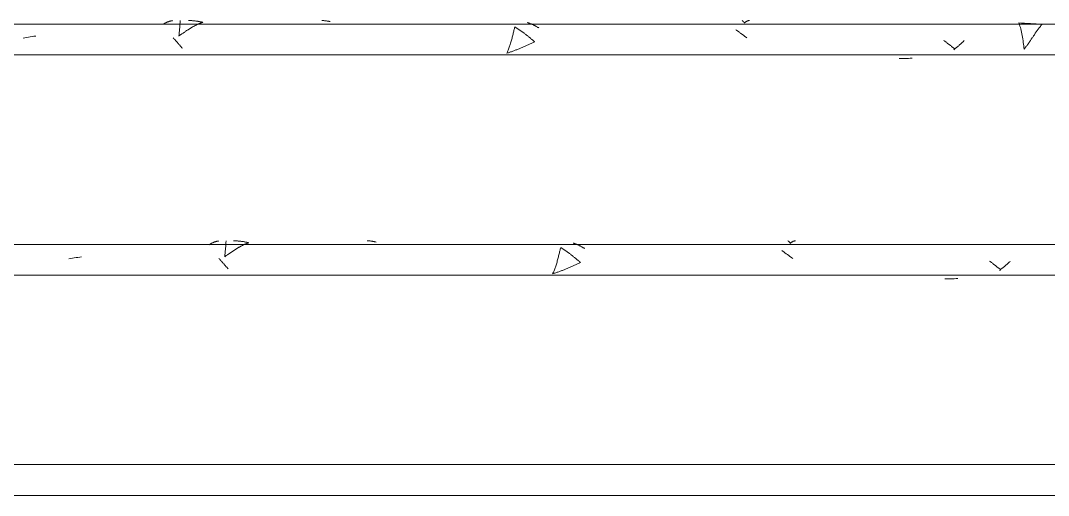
# Model space of a CAD drawing. Header units: millimetres. Extents: x -2100 to 124761, y -10432 to 93550.
# Drawn here: x 28291 to 28958, y -591 to -283 of the extents above; entities that cross this region are included whole.
import ezdxf

# ---------------------------------------------------------------- set-up
doc = ezdxf.new("R2010")
doc.units = ezdxf.units.MM
doc.layers.add('NET THAY 1', color=41, linetype='Continuous', lineweight=5)

# ---------------------------------------------------------------- blocks, each defined once
blk = doc.blocks.new('FP_6-MẶT ĐỨNG TRỤC A-Q')
at = {"layer": 'NET THAY 1'}
for p, q in [((31424.51, -571.43), (22887.32, -571.43)), ((22887.32, -591.43), (31424.51, -591.43))]:
    blk.add_line(p, q, dxfattribs=at)
blk = doc.blocks.new('FP_7-MẶT ĐỨNG TRỤC A-Q')
at = {"layer": 'NET THAY 1'}
for p, q in [((28418.82, -426.55), (28418.57, -426.61)), ((28419.06, -426.5), (28418.82, -426.55)), ((28419.31, -426.45), (28419.06, -426.5)), ((28419.55, -426.4), (28419.31, -426.45)), ((28419.79, -426.36), (28419.55, -426.4)), ((28424.78, -426.49), (28424.75, -426.8)), ((28424.8, -426.31), (28424.78, -426.49)), ((28430.01, -426.25), (28429.58, -426.25)), ((28430.44, -426.26), (28430.01, -426.25)), ((28430.88, -426.28), (28430.44, -426.26)), ((28431.31, -426.3), (28430.88, -426.28)), ((28431.74, -426.32), (28431.31, -426.3)), ((28432.17, -426.35), (28431.74, -426.32)), ((28432.6, -426.39), (28432.17, -426.35)), ((28433.04, -426.42), (28432.6, -426.39)), ((28433.47, -426.46), (28433.04, -426.42)), ((28433.9, -426.51), (28433.47, -426.46)), ((28434.33, -426.56), (28433.9, -426.51)), ((28434.76, -426.62), (28434.33, -426.56)), ((28516.53, -426.25), (28516.18, -426.25)), ((28516.88, -426.27), (28516.53, -426.25)), ((28517.23, -426.28), (28516.88, -426.27)), ((28517.58, -426.31), (28517.23, -426.28)), ((28517.93, -426.34), (28517.58, -426.31)), ((28518.28, -426.37), (28517.93, -426.34)), ((28518.63, -426.41), (28518.28, -426.37)), ((28518.98, -426.45), (28518.63, -426.41)), ((28519.33, -426.5), (28518.98, -426.45)), ((28519.68, -426.55), (28519.33, -426.5)), ((28520.02, -426.61), (28519.68, -426.55)), ((28789.13, -426.29), (28789.42, -426.44)), ((28789.42, -426.44), (28789.71, -426.68)), ((28792.6, -426.59), (28792.41, -426.68)), ((28792.78, -426.52), (28792.6, -426.59)), ((28792.96, -426.46), (28792.78, -426.52)), ((28793.15, -426.4), (28792.96, -426.46)), ((28793.33, -426.35), (28793.15, -426.4)), ((28793.51, -426.31), (28793.33, -426.35)), ((28793.7, -426.28), (28793.51, -426.31)), ((28793.88, -426.26), (28793.7, -426.28)), ((28794.06, -426.25), (28793.88, -426.26)), ((31394.78, -428.57), (22887.32, -428.57)), ((28414.12, -428.6), (28413.87, -428.76)), ((28414.37, -428.45), (28414.12, -428.6)), ((28414.62, -428.3), (28414.37, -428.45)), ((28414.87, -428.16), (28414.62, -428.3)), ((28415.12, -428.02), (28414.87, -428.16)), ((28415.37, -427.89), (28415.12, -428.02)), ((28415.62, -427.76), (28415.37, -427.89)), ((28415.87, -427.64), (28415.62, -427.76)), ((28416.11, -427.52), (28415.87, -427.64)), ((28416.36, -427.4), (28416.11, -427.52)), ((28416.61, -427.3), (28416.36, -427.4)), ((28416.85, -427.19), (28416.61, -427.3)), ((28417.1, -427.09), (28416.85, -427.19)), ((28417.34, -427), (28417.1, -427.09)), ((28417.59, -426.91), (28417.34, -427)), ((28417.84, -426.83), (28417.59, -426.91)), ((28418.08, -426.75), (28417.84, -426.83)), ((28418.33, -426.68), (28418.08, -426.75)), ((28418.57, -426.61), (28418.33, -426.68)), ((28424.28, -433.07), (28424.17, -434.2)), ((28424.38, -431.99), (28424.28, -433.07)), ((28424.46, -430.97), (28424.38, -431.99)), ((28424.53, -430.03), (28424.46, -430.97)), ((28424.59, -429.18), (28424.53, -430.03)), ((28424.65, -428.43), (28424.59, -429.18)), ((28424.69, -427.77), (28424.65, -428.43)), ((28424.72, -427.23), (28424.69, -427.77)), ((28424.75, -426.8), (28424.72, -427.23)), ((28428.9, -433.1), (28428.58, -433.32)), ((28429.23, -432.88), (28428.9, -433.1)), ((28429.56, -432.66), (28429.23, -432.88)), ((28429.89, -432.45), (28429.56, -432.66)), ((28430.21, -432.24), (28429.89, -432.45)), ((28430.54, -432.03), (28430.21, -432.24)), ((28430.87, -431.82), (28430.54, -432.03)), ((28431.19, -431.62), (28430.87, -431.82)), ((28431.52, -431.42), (28431.19, -431.62)), ((28431.84, -431.22), (28431.52, -431.42)), ((28432.16, -431.03), (28431.84, -431.22)), ((28432.49, -430.83), (28432.16, -431.03)), ((28432.81, -430.65), (28432.49, -430.83)), ((28433.13, -430.46), (28432.81, -430.65)), ((28433.45, -430.28), (28433.13, -430.46)), ((28433.78, -430.1), (28433.45, -430.28)), ((28434.1, -429.92), (28433.78, -430.1)), ((28434.42, -429.75), (28434.1, -429.92)), ((28434.74, -429.58), (28434.42, -429.75)), ((28435.06, -429.41), (28434.74, -429.58)), ((28435.19, -426.68), (28434.76, -426.62)), ((28435.38, -429.25), (28435.06, -429.41)), ((28435.63, -426.74), (28435.19, -426.68)), ((28435.7, -429.09), (28435.38, -429.25)), ((28436.06, -426.81), (28435.63, -426.74)), ((28436.01, -428.94), (28435.7, -429.09)), ((28436.33, -428.79), (28436.01, -428.94)), ((28436.49, -426.88), (28436.06, -426.81)), ((28436.65, -428.64), (28436.33, -428.79)), ((28436.92, -426.96), (28436.49, -426.88)), ((28436.97, -428.5), (28436.65, -428.64)), ((28437.35, -427.04), (28436.92, -426.96)), ((28437.29, -428.36), (28436.97, -428.5)), ((28437.6, -428.22), (28437.29, -428.36)), ((28437.78, -427.12), (28437.35, -427.04)), ((28437.92, -428.09), (28437.6, -428.22)), ((28438.21, -427.21), (28437.78, -427.12)), ((28438.24, -427.97), (28437.92, -428.09)), ((28438.64, -427.3), (28438.21, -427.21)), ((28438.55, -427.84), (28438.24, -427.97)), ((28438.87, -427.73), (28438.55, -427.84)), ((28439.07, -427.4), (28438.64, -427.3)), ((28439.18, -427.61), (28438.87, -427.73)), ((28439.5, -427.5), (28439.07, -427.4)), ((28439.5, -427.5), (28439.18, -427.61)), ((28520.37, -426.68), (28520.02, -426.61)), ((28520.72, -426.75), (28520.37, -426.68)), ((28521.07, -426.82), (28520.72, -426.75)), ((28521.42, -426.9), (28521.07, -426.82)), ((28521.77, -426.98), (28521.42, -426.9)), ((28522.11, -427.07), (28521.77, -426.98)), ((28641.22, -432.81), (28641.07, -433.42)), ((28641.36, -432.23), (28641.22, -432.81)), ((28641.5, -431.66), (28641.36, -432.23)), ((28641.64, -431.11), (28641.5, -431.66)), ((28641.77, -430.58), (28641.64, -431.11)), ((28642.1, -430.77), (28641.77, -430.58)), ((28642.42, -430.97), (28642.1, -430.77)), ((28642.75, -431.18), (28642.42, -430.97)), ((28643.07, -431.38), (28642.75, -431.18)), ((28643.39, -431.59), (28643.07, -431.38)), ((28643.72, -431.81), (28643.39, -431.59)), ((28644.04, -432.02), (28643.72, -431.81)), ((28644.36, -432.24), (28644.04, -432.02)), ((28644.68, -432.46), (28644.36, -432.24)), ((28645, -432.69), (28644.68, -432.46)), ((28645.32, -432.91), (28645, -432.69)), ((28645.64, -433.14), (28645.32, -432.91)), ((28645.96, -433.37), (28645.64, -433.14)), ((28650.23, -427.82), (28649.88, -427.7)), ((28650.58, -427.95), (28650.23, -427.82)), ((28650.92, -428.08), (28650.58, -427.95)), ((28651.26, -428.21), (28650.92, -428.08)), ((28651.61, -428.35), (28651.26, -428.21)), ((28651.95, -428.49), (28651.61, -428.35)), ((28652.3, -428.64), (28651.95, -428.49)), ((28652.64, -428.79), (28652.3, -428.64)), ((28652.98, -428.95), (28652.64, -428.79)), ((28653.32, -429.11), (28652.98, -428.95)), ((28653.67, -429.27), (28653.32, -429.11)), ((28654.01, -429.44), (28653.67, -429.27)), ((28654.35, -429.61), (28654.01, -429.44)), ((28654.69, -429.79), (28654.35, -429.61)), ((28655.03, -429.97), (28654.69, -429.79)), ((28655.37, -430.15), (28655.03, -429.97)), ((28655.71, -430.33), (28655.37, -430.15)), ((28656.05, -430.52), (28655.71, -430.33)), ((28656.39, -430.72), (28656.05, -430.52)), ((28656.72, -430.91), (28656.39, -430.72)), ((28657.06, -431.11), (28656.72, -430.91)), ((28657.4, -431.32), (28657.06, -431.11)), ((28785.44, -432.81), (28785.1, -432.59)), ((28785.77, -433.03), (28785.44, -432.81)), ((28786.1, -433.26), (28785.77, -433.03)), ((28786.43, -433.49), (28786.1, -433.26)), ((28789.71, -426.68), (28789.99, -427.01)), ((28789.99, -427.01), (28790.28, -427.44)), ((28790.28, -427.44), (28790.55, -427.95)), ((28790.74, -427.79), (28790.55, -427.95)), ((28790.93, -427.63), (28790.74, -427.79)), ((28791.12, -427.48), (28790.93, -427.63)), ((28791.3, -427.34), (28791.12, -427.48)), ((28791.49, -427.21), (28791.3, -427.34)), ((28791.67, -427.09), (28791.49, -427.21)), ((28791.86, -426.97), (28791.67, -427.09)), ((28792.04, -426.87), (28791.86, -426.97)), ((28792.23, -426.77), (28792.04, -426.87)), ((28792.41, -426.68), (28792.23, -426.77)), ((28324, -437.76), (28322.82, -437.95)), ((28325.17, -437.57), (28324, -437.76)), ((28326.35, -437.37), (28325.17, -437.57)), ((28327.53, -437.18), (28326.35, -437.37)), ((28328.7, -436.99), (28327.53, -437.18)), ((28329.88, -436.8), (28328.7, -436.99)), ((28331.05, -436.61), (28329.88, -436.8)), ((28420.43, -438.01), (28420.17, -437.72)), ((28420.68, -438.3), (28420.43, -438.01)), ((28420.94, -438.59), (28420.68, -438.3)), ((28421.19, -438.88), (28420.94, -438.59)), ((28421.45, -439.17), (28421.19, -438.88)), ((28421.7, -439.46), (28421.45, -439.17)), ((28421.95, -439.75), (28421.7, -439.46)), ((28422.21, -440.04), (28421.95, -439.75)), ((28424.05, -435.39), (28423.91, -436.6)), ((28424.26, -436.34), (28423.92, -436.58)), ((28424.17, -434.2), (28424.05, -435.39)), ((28424.59, -436.1), (28424.26, -436.34)), ((28424.93, -435.86), (28424.59, -436.1)), ((28425.26, -435.62), (28424.93, -435.86)), ((28425.59, -435.38), (28425.26, -435.62)), ((28425.93, -435.15), (28425.59, -435.38)), ((28426.26, -434.91), (28425.93, -435.15)), ((28426.59, -434.68), (28426.26, -434.91)), ((28426.93, -434.45), (28426.59, -434.68)), ((28427.26, -434.22), (28426.93, -434.45)), ((28427.59, -433.99), (28427.26, -434.22)), ((28427.92, -433.76), (28427.59, -433.99)), ((28428.25, -433.54), (28427.92, -433.76)), ((28428.58, -433.32), (28428.25, -433.54)), ((28639.56, -439.34), (28639.37, -440.01)), ((28639.75, -438.66), (28639.56, -439.34)), ((28639.93, -437.99), (28639.75, -438.66)), ((28640.1, -437.31), (28639.93, -437.99)), ((28640.28, -436.64), (28640.1, -437.31)), ((28640.44, -435.98), (28640.28, -436.64)), ((28640.61, -435.32), (28640.44, -435.98)), ((28640.77, -434.68), (28640.61, -435.32)), ((28640.92, -434.04), (28640.77, -434.68)), ((28641.07, -433.42), (28640.92, -434.04)), ((28646.28, -433.61), (28645.96, -433.37)), ((28646.6, -433.84), (28646.28, -433.61)), ((28646.92, -434.08), (28646.6, -433.84)), ((28647.23, -434.32), (28646.92, -434.08)), ((28647.55, -434.56), (28647.23, -434.32)), ((28647.86, -434.8), (28647.55, -434.56)), ((28648.18, -435.05), (28647.86, -434.8)), ((28648.49, -435.29), (28648.18, -435.05)), ((28648.81, -435.54), (28648.49, -435.29)), ((28649.12, -435.79), (28648.81, -435.54)), ((28649.43, -436.04), (28649.12, -435.79)), ((28649.74, -436.29), (28649.43, -436.04)), ((28650.06, -436.54), (28649.74, -436.29)), ((28650.37, -436.8), (28650.06, -436.54)), ((28650.68, -437.05), (28650.37, -436.8)), ((28650.99, -437.31), (28650.68, -437.05)), ((28651.29, -437.56), (28650.99, -437.31)), ((28651.6, -437.82), (28651.29, -437.56)), ((28651.91, -438.07), (28651.6, -437.82)), ((28652.22, -438.33), (28651.91, -438.07)), ((28652.52, -438.59), (28652.22, -438.33)), ((28652.83, -438.84), (28652.52, -438.59)), ((28653.13, -439.1), (28652.83, -438.84)), ((28653.44, -439.35), (28653.13, -439.1)), ((28653.74, -439.61), (28653.44, -439.35)), ((28654.05, -439.86), (28653.74, -439.61)), ((28654.35, -440.12), (28654.05, -439.86)), ((28786.77, -433.72), (28786.43, -433.49)), ((28787.1, -433.95), (28786.77, -433.72)), ((28787.43, -434.19), (28787.1, -433.95)), ((28787.76, -434.42), (28787.43, -434.19)), ((28788.08, -434.66), (28787.76, -434.42)), ((28788.41, -434.9), (28788.08, -434.66)), ((28788.74, -435.14), (28788.41, -434.9)), ((28789.07, -435.39), (28788.74, -435.14)), ((28789.39, -435.63), (28789.07, -435.39)), ((28789.72, -435.88), (28789.39, -435.63)), ((28790.04, -436.12), (28789.72, -435.88)), ((28790.37, -436.37), (28790.04, -436.12)), ((28790.69, -436.62), (28790.37, -436.37)), ((28791.02, -436.87), (28790.69, -436.62)), ((28791.34, -437.12), (28791.02, -436.87)), ((28791.66, -437.37), (28791.34, -437.12)), ((28791.98, -437.62), (28791.66, -437.37)), ((28792.31, -437.87), (28791.98, -437.62)), ((28920.23, -439.63), (28919.91, -439.38)), ((28920.55, -439.88), (28920.23, -439.63)), ((28920.86, -440.13), (28920.55, -439.88)), ((28932.96, -439.8), (28932.68, -440.06)), ((28933.23, -439.54), (28932.96, -439.8)), ((28422.46, -440.33), (28422.21, -440.04)), ((28422.71, -440.62), (28422.46, -440.33)), ((28422.96, -440.9), (28422.71, -440.62)), ((28423.21, -441.19), (28422.96, -440.9)), ((28423.45, -441.47), (28423.21, -441.19)), ((28423.7, -441.75), (28423.45, -441.47)), ((28423.95, -442.03), (28423.7, -441.75)), ((28424.19, -442.31), (28423.95, -442.03)), ((28424.44, -442.59), (28424.19, -442.31)), ((28424.68, -442.86), (28424.44, -442.59)), ((28424.92, -443.13), (28424.68, -442.86)), ((28425.17, -443.4), (28424.92, -443.13)), ((28425.41, -443.67), (28425.17, -443.4)), ((28425.65, -443.93), (28425.41, -443.67)), ((28425.89, -444.19), (28425.65, -443.93)), ((28426.13, -444.45), (28425.89, -444.19)), ((28637.24, -446.18), (28637.01, -446.7)), ((28637.47, -445.64), (28637.24, -446.18)), ((28637.7, -445.08), (28637.47, -445.64)), ((28637.92, -444.49), (28637.7, -445.08)), ((28638.14, -443.89), (28637.92, -444.49)), ((28638.36, -443.27), (28638.14, -443.89)), ((28638.57, -442.64), (28638.36, -443.27)), ((28638.78, -442), (28638.57, -442.64)), ((28638.98, -441.34), (28638.78, -442)), ((28639.18, -440.68), (28638.98, -441.34)), ((28639.37, -440.01), (28639.18, -440.68)), ((28640, -446.52), (28639.51, -446.69)), ((28640.5, -446.34), (28640, -446.52)), ((28640.99, -446.16), (28640.5, -446.34)), ((28641.49, -445.98), (28640.99, -446.16)), ((28641.98, -445.8), (28641.49, -445.98)), ((28642.47, -445.61), (28641.98, -445.8)), ((28642.96, -445.43), (28642.47, -445.61)), ((28643.46, -445.23), (28642.96, -445.43)), ((28643.95, -445.04), (28643.46, -445.23)), ((28644.44, -444.85), (28643.95, -445.04)), ((28644.93, -444.65), (28644.44, -444.85)), ((28645.42, -444.45), (28644.93, -444.65)), ((28645.91, -444.25), (28645.42, -444.45)), ((28646.4, -444.05), (28645.91, -444.25)), ((28646.89, -443.84), (28646.4, -444.05)), ((28647.38, -443.64), (28646.89, -443.84)), ((28647.87, -443.43), (28647.38, -443.64)), ((28648.35, -443.22), (28647.87, -443.43)), ((28648.84, -443.01), (28648.35, -443.22)), ((28649.33, -442.79), (28648.84, -443.01)), ((28649.81, -442.58), (28649.33, -442.79)), ((28650.3, -442.36), (28649.81, -442.58)), ((28650.78, -442.15), (28650.3, -442.36)), ((28651.27, -441.93), (28650.78, -442.15)), ((28651.75, -441.71), (28651.27, -441.93)), ((28652.24, -441.49), (28651.75, -441.71)), ((28652.72, -441.27), (28652.24, -441.49)), ((28653.2, -441.04), (28652.72, -441.27)), ((28653.69, -440.82), (28653.2, -441.04)), ((28654.17, -440.6), (28653.69, -440.82)), ((28654.65, -440.37), (28654.17, -440.6)), ((28654.65, -440.37), (28654.35, -440.12)), ((28921.18, -440.38), (28920.86, -440.13)), ((28921.49, -440.63), (28921.18, -440.38)), ((28921.81, -440.88), (28921.49, -440.63)), ((28922.12, -441.13), (28921.81, -440.88)), ((28922.43, -441.38), (28922.12, -441.13)), ((28922.74, -441.62), (28922.43, -441.38)), ((28923.05, -441.86), (28922.74, -441.62)), ((28923.36, -442.11), (28923.05, -441.86)), ((28923.68, -442.35), (28923.36, -442.11)), ((28923.98, -442.59), (28923.68, -442.35)), ((28924.29, -442.83), (28923.98, -442.59)), ((28924.6, -443.06), (28924.29, -442.83)), ((28924.91, -443.3), (28924.6, -443.06)), ((28925.22, -443.53), (28924.91, -443.3)), ((28925.52, -443.76), (28925.22, -443.53)), ((28925.83, -443.99), (28925.52, -443.76)), ((28926.14, -444.21), (28925.83, -443.99)), ((28926.44, -444.43), (28926.14, -444.21)), ((28926.68, -445.2), (28926.39, -445.42)), ((28926.75, -444.65), (28926.44, -444.43)), ((28926.97, -444.98), (28926.68, -445.2)), ((28927.26, -444.75), (28926.97, -444.98)), ((28927.55, -444.53), (28927.26, -444.75)), ((28927.84, -444.29), (28927.55, -444.53)), ((28928.13, -444.06), (28927.84, -444.29)), ((28928.42, -443.83), (28928.13, -444.06)), ((28928.71, -443.59), (28928.42, -443.83)), ((28929, -443.35), (28928.71, -443.59)), ((28929.28, -443.1), (28929, -443.35)), ((28929.57, -442.86), (28929.28, -443.1)), ((28929.86, -442.61), (28929.57, -442.86)), ((28930.14, -442.36), (28929.86, -442.61)), ((28930.43, -442.11), (28930.14, -442.36)), ((28930.71, -441.86), (28930.43, -442.11)), ((28930.99, -441.61), (28930.71, -441.86)), ((28931.27, -441.35), (28930.99, -441.61)), ((28931.56, -441.1), (28931.27, -441.35)), ((28931.84, -440.84), (28931.56, -441.1)), ((28932.12, -440.58), (28931.84, -440.84)), ((28932.4, -440.32), (28932.12, -440.58)), ((28932.68, -440.06), (28932.4, -440.32)), ((22887.32, -448.57), (31394.78, -448.57)), ((28636.77, -447.2), (28636.53, -447.67)), ((28637.03, -447.51), (28636.53, -447.66)), ((28637.01, -446.7), (28636.77, -447.2)), ((28637.52, -447.35), (28637.03, -447.51)), ((28638.02, -447.19), (28637.52, -447.35)), ((28638.52, -447.02), (28638.02, -447.19)), ((28639.01, -446.86), (28638.52, -447.02)), ((28639.51, -446.69), (28639.01, -446.86)), ((28892.11, -450.88), (28890.91, -450.89)), ((28893.31, -450.87), (28892.11, -450.88)), ((28894.52, -450.86), (28893.31, -450.87)), ((28895.72, -450.84), (28894.52, -450.86)), ((28896.92, -450.82), (28895.72, -450.84)), ((28898.12, -450.8), (28896.92, -450.82)), ((28899.32, -450.77), (28898.12, -450.8))]:
    blk.add_line(p, q, dxfattribs=at)
blk = doc.blocks.new('FP_8-MẶT ĐỨNG TRỤC A-Q')
at = {"layer": 'NET THAY 1'}
for p, q in [((31365.06, -285.71), (22887.32, -285.71)), ((28384.36, -285.55), (28384.11, -285.7)), ((28384.61, -285.41), (28384.36, -285.55)), ((28384.86, -285.27), (28384.61, -285.41)), ((28385.11, -285.13), (28384.86, -285.27)), ((28385.36, -285), (28385.11, -285.13)), ((28385.6, -284.87), (28385.36, -285)), ((28385.85, -284.75), (28385.6, -284.87)), ((28386.1, -284.63), (28385.85, -284.75)), ((28386.34, -284.52), (28386.1, -284.63)), ((28386.59, -284.41), (28386.34, -284.52)), ((28386.84, -284.31), (28386.59, -284.41)), ((28387.08, -284.21), (28386.84, -284.31)), ((28387.33, -284.12), (28387.08, -284.21)), ((28387.58, -284.03), (28387.33, -284.12)), ((28387.82, -283.95), (28387.58, -284.03)), ((28388.07, -283.88), (28387.82, -283.95)), ((28388.31, -283.81), (28388.07, -283.88)), ((28388.56, -283.74), (28388.31, -283.81)), ((28388.8, -283.68), (28388.56, -283.74)), ((28389.05, -283.63), (28388.8, -283.68)), ((28389.29, -283.58), (28389.05, -283.63)), ((28389.53, -283.53), (28389.29, -283.58)), ((28389.78, -283.5), (28389.53, -283.53)), ((28390.02, -283.46), (28389.78, -283.5)), ((28394.82, -286.22), (28394.77, -287.04)), ((28394.87, -285.49), (28394.82, -286.22)), ((28394.92, -284.86), (28394.87, -285.49)), ((28394.95, -284.34), (28394.92, -284.86)), ((28394.98, -283.92), (28394.95, -284.34)), ((28395, -283.63), (28394.98, -283.92)), ((28395.02, -283.45), (28395, -283.63)), ((28400.84, -283.39), (28400.41, -283.39)), ((28401.26, -283.41), (28400.84, -283.39)), ((28401.69, -283.42), (28401.26, -283.41)), ((28402.11, -283.44), (28401.69, -283.42)), ((28402.54, -283.46), (28402.11, -283.44)), ((28402.96, -283.49), (28402.54, -283.46)), ((28403.38, -283.52), (28402.96, -283.49)), ((28403.81, -283.56), (28403.38, -283.52)), ((28404.23, -283.6), (28403.81, -283.56)), ((28404.66, -283.64), (28404.23, -283.6)), ((28405.08, -283.69), (28404.66, -283.64)), ((28404.98, -286.5), (28404.66, -286.66)), ((28405.3, -286.34), (28404.98, -286.5)), ((28405.5, -283.75), (28405.08, -283.69)), ((28405.61, -286.18), (28405.3, -286.34)), ((28405.93, -283.8), (28405.5, -283.75)), ((28405.93, -286.03), (28405.61, -286.18)), ((28406.35, -283.86), (28405.93, -283.8)), ((28406.25, -285.88), (28405.93, -286.03)), ((28406.57, -285.73), (28406.25, -285.88)), ((28406.77, -283.93), (28406.35, -283.86)), ((28406.89, -285.59), (28406.57, -285.73)), ((28407.2, -284), (28406.77, -283.93)), ((28407.2, -285.45), (28406.89, -285.59)), ((28407.62, -284.07), (28407.2, -284)), ((28407.52, -285.32), (28407.2, -285.45)), ((28407.84, -285.19), (28407.52, -285.32)), ((28408.04, -284.15), (28407.62, -284.07)), ((28408.15, -285.06), (28407.84, -285.19)), ((28408.46, -284.23), (28408.04, -284.15)), ((28408.47, -284.94), (28408.15, -285.06)), ((28408.89, -284.32), (28408.46, -284.23)), ((28408.78, -284.83), (28408.47, -284.94)), ((28409.1, -284.71), (28408.78, -284.83)), ((28409.31, -284.41), (28408.89, -284.32)), ((28409.42, -284.61), (28409.1, -284.71)), ((28409.73, -284.5), (28409.31, -284.41)), ((28409.73, -284.5), (28409.42, -284.61)), ((28487.21, -283.4), (28486.87, -283.39)), ((28487.55, -283.41), (28487.21, -283.4)), ((28487.9, -283.43), (28487.55, -283.41)), ((28488.24, -283.45), (28487.9, -283.43)), ((28488.58, -283.48), (28488.24, -283.45)), ((28488.92, -283.51), (28488.58, -283.48)), ((28489.27, -283.55), (28488.92, -283.51)), ((28489.61, -283.59), (28489.27, -283.55)), ((28489.95, -283.63), (28489.61, -283.59)), ((28490.29, -283.69), (28489.95, -283.63)), ((28490.64, -283.74), (28490.29, -283.69)), ((28490.98, -283.8), (28490.64, -283.74)), ((28491.32, -283.87), (28490.98, -283.8)), ((28491.66, -283.94), (28491.32, -283.87)), ((28492, -284.02), (28491.66, -283.94)), ((28492.34, -284.1), (28492, -284.02)), ((28620.46, -284.81), (28620.12, -284.69)), ((28620.81, -284.93), (28620.46, -284.81)), ((28621.15, -285.05), (28620.81, -284.93)), ((28621.5, -285.18), (28621.15, -285.05)), ((28621.84, -285.31), (28621.5, -285.18)), ((28622.19, -285.45), (28621.84, -285.31)), ((28622.53, -285.59), (28622.19, -285.45)), ((28622.88, -285.74), (28622.53, -285.59)), ((28623.22, -285.89), (28622.88, -285.74)), ((28623.56, -286.04), (28623.22, -285.89)), ((28623.9, -286.2), (28623.56, -286.04)), ((28624.25, -286.36), (28623.9, -286.2)), ((28624.59, -286.53), (28624.25, -286.36)), ((28624.93, -286.7), (28624.59, -286.53)), ((28759.43, -283.43), (28759.71, -283.56)), ((28759.71, -283.56), (28759.98, -283.78)), ((28759.98, -283.78), (28760.25, -284.08)), ((28760.25, -284.08), (28760.52, -284.46)), ((28760.52, -284.46), (28760.79, -284.93)), ((28760.97, -284.77), (28760.79, -284.93)), ((28761.16, -284.62), (28760.97, -284.77)), ((28761.35, -284.49), (28761.16, -284.62)), ((28761.53, -284.35), (28761.35, -284.49)), ((28761.72, -284.23), (28761.53, -284.35)), ((28761.9, -284.12), (28761.72, -284.23)), ((28762.09, -284.01), (28761.9, -284.12)), ((28762.27, -283.91), (28762.09, -284.01)), ((28762.46, -283.82), (28762.27, -283.91)), ((28762.64, -283.74), (28762.46, -283.82)), ((28762.82, -283.66), (28762.64, -283.74)), ((28763.01, -283.6), (28762.82, -283.66)), ((28763.19, -283.54), (28763.01, -283.6)), ((28763.37, -283.49), (28763.19, -283.54)), ((28763.56, -283.46), (28763.37, -283.49)), ((28763.74, -283.43), (28763.56, -283.46)), ((28763.92, -283.4), (28763.74, -283.43)), ((28764.1, -283.39), (28763.92, -283.4)), ((28940.67, -285.04), (28938.76, -284.94)), ((28938.76, -284.94), (28939.05, -285.55)), ((28939.05, -285.55), (28939.33, -286.24)), ((28939.33, -286.24), (28939.61, -287.02)), ((28942.57, -285.14), (28940.67, -285.04)), ((28944.48, -285.25), (28942.57, -285.14)), ((28946.38, -285.36), (28944.48, -285.25)), ((28948.29, -285.47), (28946.38, -285.36)), ((28950.19, -285.58), (28948.29, -285.47)), ((28952.1, -285.7), (28950.19, -285.58)), ((28954, -285.82), (28952.1, -285.7)), ((28953.42, -286.45), (28953.22, -286.67)), ((28953.61, -286.23), (28953.42, -286.45)), ((28953.81, -286.02), (28953.61, -286.23)), ((28954, -285.82), (28953.81, -286.02)), ((28394.31, -292.23), (28394.18, -293.42)), ((28394.52, -293.15), (28394.18, -293.39)), ((28394.42, -291.08), (28394.31, -292.23)), ((28394.53, -289.98), (28394.42, -291.08)), ((28394.85, -292.91), (28394.52, -293.15)), ((28394.62, -288.93), (28394.53, -289.98)), ((28394.7, -287.95), (28394.62, -288.93)), ((28394.77, -287.04), (28394.7, -287.95)), ((28395.19, -292.68), (28394.85, -292.91)), ((28395.52, -292.44), (28395.19, -292.68)), ((28395.85, -292.2), (28395.52, -292.44)), ((28396.18, -291.97), (28395.85, -292.2)), ((28396.52, -291.74), (28396.18, -291.97)), ((28396.85, -291.51), (28396.52, -291.74)), ((28397.18, -291.28), (28396.85, -291.51)), ((28397.51, -291.05), (28397.18, -291.28)), ((28397.84, -290.83), (28397.51, -291.05)), ((28398.17, -290.6), (28397.84, -290.83)), ((28398.5, -290.38), (28398.17, -290.6)), ((28398.83, -290.16), (28398.5, -290.38)), ((28399.15, -289.94), (28398.83, -290.16)), ((28399.48, -289.73), (28399.15, -289.94)), ((28399.81, -289.52), (28399.48, -289.73)), ((28400.14, -289.31), (28399.81, -289.52)), ((28400.46, -289.1), (28400.14, -289.31)), ((28400.79, -288.89), (28400.46, -289.1)), ((28401.11, -288.69), (28400.79, -288.89)), ((28401.44, -288.49), (28401.11, -288.69)), ((28401.76, -288.29), (28401.44, -288.49)), ((28402.08, -288.1), (28401.76, -288.29)), ((28402.41, -287.91), (28402.08, -288.1)), ((28402.73, -287.72), (28402.41, -287.91)), ((28403.05, -287.54), (28402.73, -287.72)), ((28403.37, -287.35), (28403.05, -287.54)), ((28403.69, -287.18), (28403.37, -287.35)), ((28404.02, -287), (28403.69, -287.18)), ((28404.34, -286.83), (28404.02, -287)), ((28404.66, -286.66), (28404.34, -286.83)), ((28610.7, -292.8), (28610.54, -293.46)), ((28610.86, -292.15), (28610.7, -292.8)), ((28611.02, -291.51), (28610.86, -292.15)), ((28611.18, -290.88), (28611.02, -291.51)), ((28611.32, -290.26), (28611.18, -290.88)), ((28611.47, -289.67), (28611.32, -290.26)), ((28611.61, -289.09), (28611.47, -289.67)), ((28611.75, -288.53), (28611.61, -289.09)), ((28611.88, -287.99), (28611.75, -288.53)), ((28612.01, -287.47), (28611.88, -287.99)), ((28612.34, -287.66), (28612.01, -287.47)), ((28612.66, -287.86), (28612.34, -287.66)), ((28612.99, -288.06), (28612.66, -287.86)), ((28613.31, -288.26), (28612.99, -288.06)), ((28613.64, -288.47), (28613.31, -288.26)), ((28613.96, -288.67), (28613.64, -288.47)), ((28614.28, -288.89), (28613.96, -288.67)), ((28614.61, -289.1), (28614.28, -288.89)), ((28614.93, -289.32), (28614.61, -289.1)), ((28615.25, -289.54), (28614.93, -289.32)), ((28615.57, -289.76), (28615.25, -289.54)), ((28615.89, -289.99), (28615.57, -289.76)), ((28616.21, -290.22), (28615.89, -289.99)), ((28616.53, -290.45), (28616.21, -290.22)), ((28616.85, -290.68), (28616.53, -290.45)), ((28617.17, -290.91), (28616.85, -290.68)), ((28617.49, -291.15), (28617.17, -290.91)), ((28617.8, -291.39), (28617.49, -291.15)), ((28618.12, -291.63), (28617.8, -291.39)), ((28618.43, -291.87), (28618.12, -291.63)), ((28618.75, -292.12), (28618.43, -291.87)), ((28619.06, -292.36), (28618.75, -292.12)), ((28619.38, -292.61), (28619.06, -292.36)), ((28619.69, -292.86), (28619.38, -292.61)), ((28620, -293.11), (28619.69, -292.86)), ((28620.32, -293.36), (28620, -293.11)), ((28625.27, -286.87), (28624.93, -286.7)), ((28625.61, -287.05), (28625.27, -286.87)), ((28625.95, -287.23), (28625.61, -287.05)), ((28626.29, -287.42), (28625.95, -287.23)), ((28626.63, -287.61), (28626.29, -287.42)), ((28626.97, -287.8), (28626.63, -287.61)), ((28627.3, -287.99), (28626.97, -287.8)), ((28627.64, -288.19), (28627.3, -287.99)), ((28755.69, -289.66), (28755.35, -289.44)), ((28756.02, -289.88), (28755.69, -289.66)), ((28756.35, -290.1), (28756.02, -289.88)), ((28756.69, -290.33), (28756.35, -290.1)), ((28757.02, -290.56), (28756.69, -290.33)), ((28757.35, -290.79), (28757.02, -290.56)), ((28757.68, -291.02), (28757.35, -290.79)), ((28758.01, -291.25), (28757.68, -291.02)), ((28758.34, -291.49), (28758.01, -291.25)), ((28758.67, -291.73), (28758.34, -291.49)), ((28759, -291.97), (28758.67, -291.73)), ((28759.32, -292.21), (28759, -291.97)), ((28759.65, -292.45), (28759.32, -292.21)), ((28759.98, -292.7), (28759.65, -292.45)), ((28760.3, -292.94), (28759.98, -292.7)), ((28760.63, -293.19), (28760.3, -292.94)), ((28760.95, -293.44), (28760.63, -293.19)), ((28939.61, -287.02), (28939.87, -287.88)), ((28939.87, -287.88), (28940.12, -288.8)), ((28940.12, -288.8), (28940.37, -289.79)), ((28940.37, -289.79), (28940.6, -290.82)), ((28940.6, -290.82), (28940.82, -291.9)), ((28940.82, -291.9), (28941.03, -293.02)), ((28941.03, -293.02), (28941.22, -294.15)), ((28948.48, -293.25), (28948.27, -293.57)), ((28948.7, -292.92), (28948.48, -293.25)), ((28948.92, -292.6), (28948.7, -292.92)), ((28949.13, -292.28), (28948.92, -292.6)), ((28949.34, -291.96), (28949.13, -292.28)), ((28949.56, -291.64), (28949.34, -291.96)), ((28949.77, -291.33), (28949.56, -291.64)), ((28949.98, -291.02), (28949.77, -291.33)), ((28950.19, -290.71), (28949.98, -291.02)), ((28950.4, -290.41), (28950.19, -290.71)), ((28950.61, -290.11), (28950.4, -290.41)), ((28950.81, -289.82), (28950.61, -290.11)), ((28951.02, -289.53), (28950.81, -289.82)), ((28951.22, -289.24), (28951.02, -289.53)), ((28951.43, -288.96), (28951.22, -289.24)), ((28951.63, -288.68), (28951.43, -288.96)), ((28951.83, -288.41), (28951.63, -288.68)), ((28952.03, -288.15), (28951.83, -288.41)), ((28952.23, -287.89), (28952.03, -288.15)), ((28952.43, -287.63), (28952.23, -287.89)), ((28952.63, -287.38), (28952.43, -287.63)), ((28952.83, -287.14), (28952.63, -287.38)), ((28953.03, -286.9), (28952.83, -287.14)), ((28953.22, -286.67), (28953.03, -286.9)), ((28294.26, -294.57), (28293.08, -294.76)), ((28295.44, -294.38), (28294.26, -294.57)), ((28296.61, -294.19), (28295.44, -294.38)), ((28297.79, -294), (28296.61, -294.19)), ((28298.96, -293.8), (28297.79, -294)), ((28300.14, -293.61), (28298.96, -293.8)), ((28301.31, -293.42), (28300.14, -293.61)), ((28390.69, -294.82), (28390.43, -294.53)), ((28390.95, -295.11), (28390.69, -294.82)), ((28391.21, -295.4), (28390.95, -295.11)), ((28391.46, -295.69), (28391.21, -295.4)), ((28391.72, -295.98), (28391.46, -295.69)), ((28391.97, -296.27), (28391.72, -295.98)), ((28392.23, -296.56), (28391.97, -296.27)), ((28392.48, -296.85), (28392.23, -296.56)), ((28392.73, -297.14), (28392.48, -296.85)), ((28392.98, -297.43), (28392.73, -297.14)), ((28393.23, -297.72), (28392.98, -297.43)), ((28393.48, -298.01), (28393.23, -297.72)), ((28393.73, -298.29), (28393.48, -298.01)), ((28393.98, -298.57), (28393.73, -298.29)), ((28394.23, -298.86), (28393.98, -298.57)), ((28394.47, -299.14), (28394.23, -298.86)), ((28394.72, -299.42), (28394.47, -299.14)), ((28394.96, -299.69), (28394.72, -299.42)), ((28395.21, -299.97), (28394.96, -299.69)), ((28608.85, -299.47), (28608.64, -300.11)), ((28609.05, -298.82), (28608.85, -299.47)), ((28609.25, -298.16), (28609.05, -298.82)), ((28609.45, -297.5), (28609.25, -298.16)), ((28609.64, -296.82), (28609.45, -297.5)), ((28609.83, -296.15), (28609.64, -296.82)), ((28610.01, -295.47), (28609.83, -296.15)), ((28610.19, -294.8), (28610.01, -295.47)), ((28610.37, -294.13), (28610.19, -294.8)), ((28610.54, -293.46), (28610.37, -294.13)), ((28619.12, -299.84), (28618.64, -300.05)), ((28619.61, -299.62), (28619.12, -299.84)), ((28620.09, -299.41), (28619.61, -299.62)), ((28620.58, -299.19), (28620.09, -299.41)), ((28620.63, -293.61), (28620.32, -293.36)), ((28621.06, -298.97), (28620.58, -299.19)), ((28620.94, -293.87), (28620.63, -293.61)), ((28621.25, -294.12), (28620.94, -293.87)), ((28621.55, -298.75), (28621.06, -298.97)), ((28621.56, -294.37), (28621.25, -294.12)), ((28622.03, -298.53), (28621.55, -298.75)), ((28621.87, -294.63), (28621.56, -294.37)), ((28622.18, -294.88), (28621.87, -294.63)), ((28622.51, -298.31), (28622.03, -298.53)), ((28622.48, -295.14), (28622.18, -294.88)), ((28622.79, -295.4), (28622.48, -295.14)), ((28623, -298.08), (28622.51, -298.31)), ((28623.1, -295.65), (28622.79, -295.4)), ((28623.48, -297.86), (28623, -298.08)), ((28623.4, -295.91), (28623.1, -295.65)), ((28623.71, -296.16), (28623.4, -295.91)), ((28623.96, -297.64), (28623.48, -297.86)), ((28624.01, -296.42), (28623.71, -296.16)), ((28624.44, -297.41), (28623.96, -297.64)), ((28624.32, -296.68), (28624.01, -296.42)), ((28624.62, -296.93), (28624.32, -296.68)), ((28624.92, -297.19), (28624.44, -297.41)), ((28624.92, -297.19), (28624.62, -296.93)), ((28761.28, -293.68), (28760.95, -293.44)), ((28761.6, -293.93), (28761.28, -293.68)), ((28761.93, -294.18), (28761.6, -293.93)), ((28762.25, -294.43), (28761.93, -294.18)), ((28762.57, -294.69), (28762.25, -294.43)), ((28890.5, -296.44), (28890.18, -296.19)), ((28890.82, -296.7), (28890.5, -296.44)), ((28891.13, -296.95), (28890.82, -296.7)), ((28891.45, -297.2), (28891.13, -296.95)), ((28891.77, -297.45), (28891.45, -297.2)), ((28892.08, -297.7), (28891.77, -297.45)), ((28892.39, -297.95), (28892.08, -297.7)), ((28892.71, -298.19), (28892.39, -297.95)), ((28893.02, -298.44), (28892.71, -298.19)), ((28893.33, -298.69), (28893.02, -298.44)), ((28893.64, -298.93), (28893.33, -298.69)), ((28893.95, -299.17), (28893.64, -298.93)), ((28894.27, -299.41), (28893.95, -299.17)), ((28894.57, -299.65), (28894.27, -299.41)), ((28894.88, -299.89), (28894.57, -299.65)), ((28895.19, -300.13), (28894.88, -299.89)), ((28899.57, -299.94), (28899.28, -300.18)), ((28899.85, -299.69), (28899.57, -299.94)), ((28900.14, -299.44), (28899.85, -299.69)), ((28900.42, -299.19), (28900.14, -299.44)), ((28900.7, -298.94), (28900.42, -299.19)), ((28900.99, -298.68), (28900.7, -298.94)), ((28901.27, -298.43), (28900.99, -298.68)), ((28901.55, -298.17), (28901.27, -298.43)), ((28901.83, -297.91), (28901.55, -298.17)), ((28902.11, -297.66), (28901.83, -297.91)), ((28902.39, -297.4), (28902.11, -297.66)), ((28902.67, -297.14), (28902.39, -297.4)), ((28902.95, -296.88), (28902.67, -297.14)), ((28903.23, -296.61), (28902.95, -296.88)), ((28903.5, -296.35), (28903.23, -296.61)), ((28941.22, -294.15), (28941.4, -295.3)), ((28941.4, -295.3), (28941.57, -296.46)), ((28941.57, -296.46), (28941.73, -297.6)), ((28941.73, -297.6), (28941.88, -298.74)), ((28941.88, -298.74), (28942.01, -299.84)), ((28942.01, -299.84), (28942.13, -300.91)), ((28943.93, -299.81), (28943.69, -300.13)), ((28944.17, -299.5), (28943.93, -299.81)), ((28944.4, -299.18), (28944.17, -299.5)), ((28944.64, -298.86), (28944.4, -299.18)), ((28944.87, -298.53), (28944.64, -298.86)), ((28945.11, -298.21), (28944.87, -298.53)), ((28945.34, -297.88), (28945.11, -298.21)), ((28945.57, -297.55), (28945.34, -297.88)), ((28945.8, -297.22), (28945.57, -297.55)), ((28946.03, -296.89), (28945.8, -297.22)), ((28946.26, -296.56), (28946.03, -296.89)), ((28946.49, -296.23), (28946.26, -296.56)), ((28946.71, -295.89), (28946.49, -296.23)), ((28946.94, -295.56), (28946.71, -295.89)), ((28947.16, -295.23), (28946.94, -295.56)), ((28947.39, -294.9), (28947.16, -295.23)), ((28947.61, -294.56), (28947.39, -294.9)), ((28947.83, -294.23), (28947.61, -294.56)), ((28948.05, -293.9), (28947.83, -294.23)), ((28948.27, -293.57), (28948.05, -293.9)), ((22887.32, -305.71), (31365.06, -305.71)), ((28395.45, -300.24), (28395.21, -299.97)), ((28395.69, -300.51), (28395.45, -300.24)), ((28395.93, -300.77), (28395.69, -300.51)), ((28396.18, -301.04), (28395.93, -300.77)), ((28396.42, -301.3), (28396.18, -301.04)), ((28607.07, -304.1), (28606.83, -304.58)), ((28607.32, -304.42), (28606.83, -304.58)), ((28607.3, -303.59), (28607.07, -304.1)), ((28607.53, -303.06), (28607.3, -303.59)), ((28607.82, -304.26), (28607.32, -304.42)), ((28607.76, -302.51), (28607.53, -303.06)), ((28607.99, -301.93), (28607.76, -302.51)), ((28608.32, -304.09), (28607.82, -304.26)), ((28608.21, -301.34), (28607.99, -301.93)), ((28608.43, -300.73), (28608.21, -301.34)), ((28608.81, -303.92), (28608.32, -304.09)), ((28608.64, -300.11), (28608.43, -300.73)), ((28609.31, -303.75), (28608.81, -303.92)), ((28609.8, -303.58), (28609.31, -303.75)), ((28610.3, -303.4), (28609.8, -303.58)), ((28610.79, -303.22), (28610.3, -303.4)), ((28611.28, -303.04), (28610.79, -303.22)), ((28611.78, -302.86), (28611.28, -303.04)), ((28612.27, -302.67), (28611.78, -302.86)), ((28612.76, -302.48), (28612.27, -302.67)), ((28613.25, -302.29), (28612.76, -302.48)), ((28613.74, -302.1), (28613.25, -302.29)), ((28614.24, -301.9), (28613.74, -302.1)), ((28614.73, -301.7), (28614.24, -301.9)), ((28615.22, -301.5), (28614.73, -301.7)), ((28615.71, -301.3), (28615.22, -301.5)), ((28616.2, -301.1), (28615.71, -301.3)), ((28616.68, -300.89), (28616.2, -301.1)), ((28617.17, -300.68), (28616.68, -300.89)), ((28617.66, -300.47), (28617.17, -300.68)), ((28618.15, -300.26), (28617.66, -300.47)), ((28618.64, -300.05), (28618.15, -300.26)), ((28895.5, -300.36), (28895.19, -300.13)), ((28895.81, -300.6), (28895.5, -300.36)), ((28896.11, -300.83), (28895.81, -300.6)), ((28896.42, -301.06), (28896.11, -300.83)), ((28896.73, -301.28), (28896.42, -301.06)), ((28896.97, -302.06), (28896.68, -302.29)), ((28897.03, -301.51), (28896.73, -301.28)), ((28897.26, -301.84), (28896.97, -302.06)), ((28897.55, -301.61), (28897.26, -301.84)), ((28897.84, -301.38), (28897.55, -301.61)), ((28898.13, -301.14), (28897.84, -301.38)), ((28898.42, -300.9), (28898.13, -301.14)), ((28898.71, -300.67), (28898.42, -300.9)), ((28898.99, -300.42), (28898.71, -300.67)), ((28899.28, -300.18), (28898.99, -300.42)), ((28942.13, -300.91), (28942.23, -301.93)), ((28942.48, -301.64), (28942.24, -301.93)), ((28942.72, -301.34), (28942.48, -301.64)), ((28942.97, -301.04), (28942.72, -301.34)), ((28943.21, -300.74), (28942.97, -301.04)), ((28943.45, -300.43), (28943.21, -300.74)), ((28943.69, -300.13), (28943.45, -300.43)), ((28862.42, -308.01), (28861.22, -308.02)), ((28863.62, -307.99), (28862.42, -308.01)), ((28864.82, -307.97), (28863.62, -307.99)), ((28866.03, -307.95), (28864.82, -307.97)), ((28867.23, -307.92), (28866.03, -307.95)), ((28868.43, -307.89), (28867.23, -307.92)), ((28869.63, -307.86), (28868.43, -307.89))]:
    blk.add_line(p, q, dxfattribs=at)

msp = doc.modelspace()

# ---------------------------------------------------------------- block references
at = {"layer": 'NET THAY 1'}
for name in ['FP_8-MẶT ĐỨNG TRỤC A-Q', 'FP_7-MẶT ĐỨNG TRỤC A-Q', 'FP_6-MẶT ĐỨNG TRỤC A-Q']:
    msp.add_blockref(name, (0, 0), dxfattribs=at)

doc.saveas('drawing.dxf')
